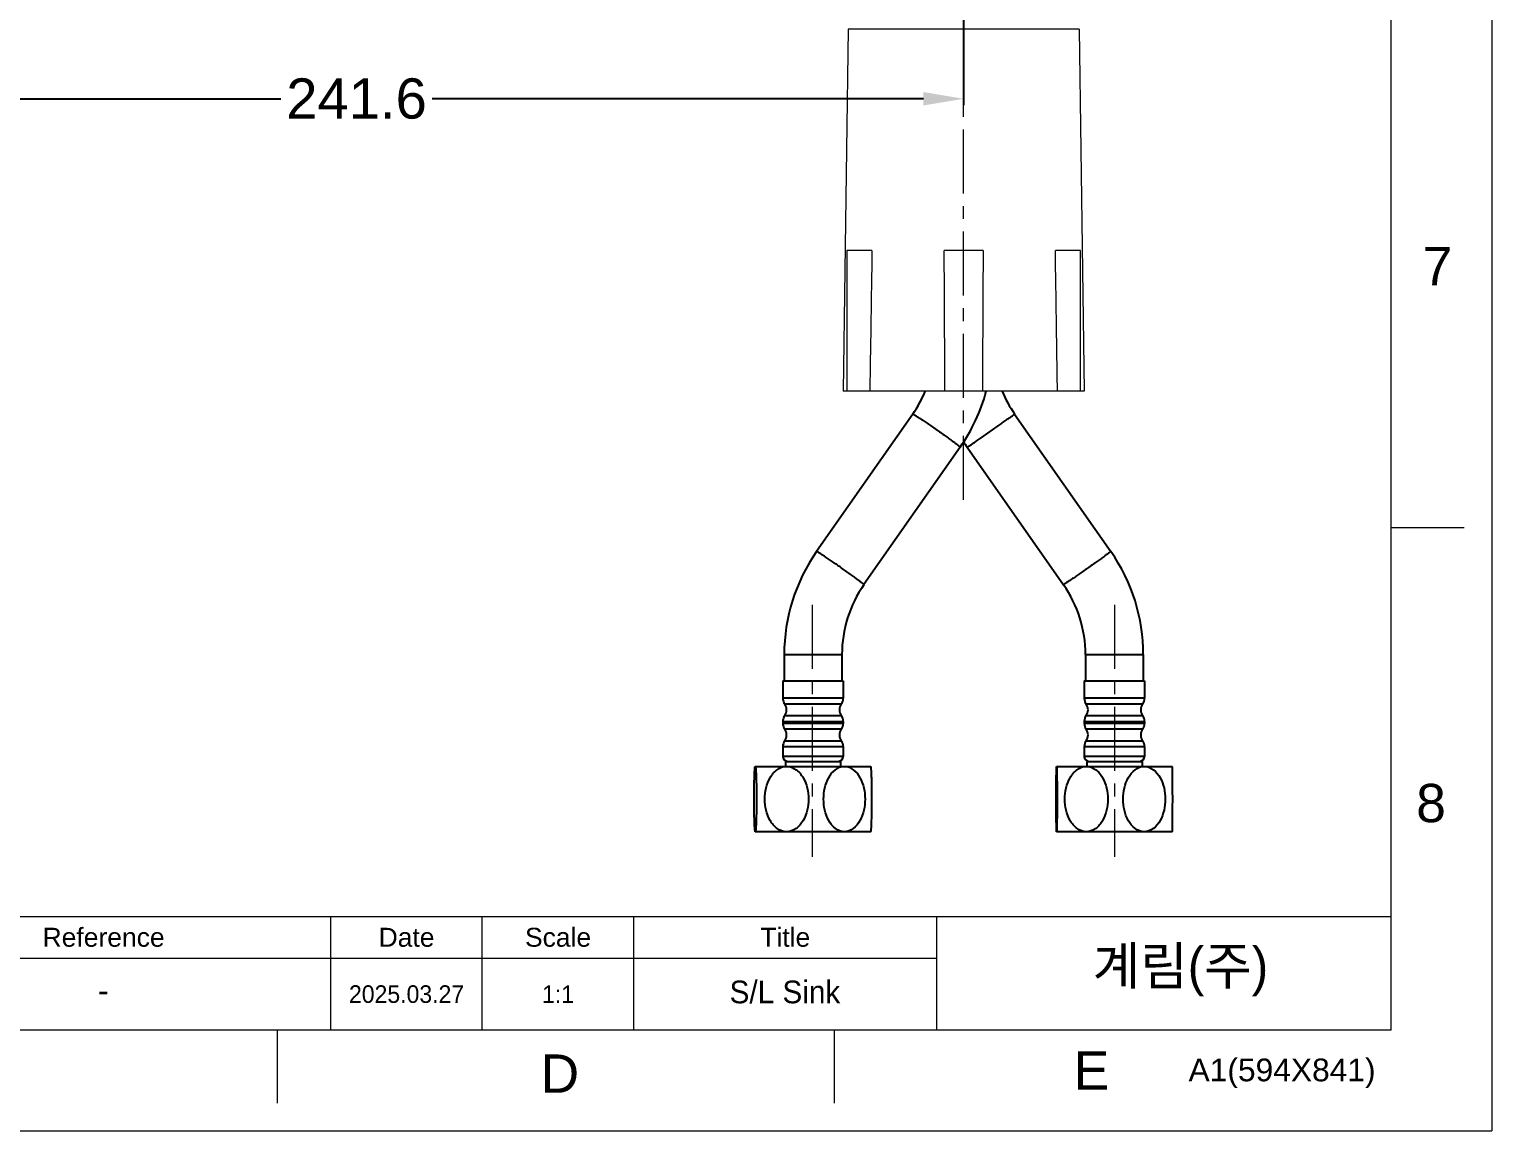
# Model space of a CAD drawing. Header units: millimetres. Extents: x 7606 to 8200, y 2765 to 3605.
# Drawn here: x 7909.5 to 8200.4, y 2765.1 to 2984.2 of the extents above; entities that cross this region are included whole.
import ezdxf

# ---------------------------------------------------------------- set-up
doc = ezdxf.new("R2010")
doc.units = ezdxf.units.MM
doc.linetypes.add('CENTERX2', pattern=[20.32, 12.7, -2.54, 2.54, -2.54])
doc.layers.get('0').update_dxf_attribs({"color": 3})
for name, color, linetype, lineweight in [('CENTER', 1, 'CENTERX2', 15), ('DIM_', 3, 'Continuous', 9), ('FORM', 7, 'Continuous', 13), ('TEXT', 2, 'Continuous', 13)]:
    doc.layers.add(name, color=color, linetype=linetype, lineweight=lineweight)
doc.styles.add('ARIAL', font='arial.ttf')
doc.styles.add('ROMANS', font='Gulim.ttf')
doc.styles.get("Standard").update_dxf_attribs({"font": 'arial.ttf'})
doc.dimstyles.new('사본(2) STANDARD', dxfattribs={"dimscale": 0, "dimtxt": 5, "dimasz": 5, "dimexe": 1.25, "dimexo": 0.625, "dimgap": 1.5, "dimtad": 3, "dimtih": 1, "dimtoh": 1, "dimdec": 1, "dimzin": 9, "dimdsep": 46, "dimtxsty": 'Standard', "dimcen": 2.5, "dimclrd": 3, "dimclre": 3, "dimclrt": 4, "dimadec": 0, "dimazin": 0, "dimtfac": 1, "dimtdec": 1, "dimtmove": 0, "dimatfit": 3, "dimfxl": 1.25, "dimtfill": 1, "dimtolj": 1, "dimtzin": 0, "dimarcsym": 0})

# ---------------------------------------------------------------- blocks, each defined once
blk = doc.blocks.new('*D13')
at = {"layer": 'DIM_', "color": 3, "lineweight": -2, "transparency": 16777216}
for p, q in [((7853.81, 3215.15), (7853.81, 2969.08)), ((8095.36, 3003.13), (8095.36, 2969.08)), ((7861.81, 2970.33), (7959.52, 2970.33)), ((8087.36, 2970.33), (7989.65, 2970.33))]:
    blk.add_line(p, q, dxfattribs=at)
at = {"layer": 'DIM_', "color": 3, "transparency": 16777216}
for points in [[(7861.81, 2971.67), (7861.81, 2969), (7853.81, 2970.33)], [(8087.36, 2971.67), (8087.36, 2969), (8095.36, 2970.33)]]:
    blk.add_solid(points, dxfattribs=at)
at = {"layer": 'DIM_', "color": 4, "transparency": 16777216, "insert": (7974.58, 2970.33), "char_height": 8, "attachment_point": 5, "bg_fill": 3, "box_fill_scale": 1.1, "bg_fill_color": 256, "bg_fill_true_color": 13158600, "bg_fill_transparency": 0}
blk.add_mtext('\\A1;241.6', dxfattribs=at)

msp = doc.modelspace()

# ---------------------------------------------------------------- linework, layer by layer
at = {"linetype": 'Continuous', "lineweight": 18, "extrusion": (0, 1, 0)}
for p, q in [((8072.36, 2984.16), (8071.36, 2912.16)), ((8118.36, 2984.16), (8072.36, 2984.16)), ((8111.11, 2984.16), (8111.11, 2984.28)), ((8118.36, 2984.16), (8119.36, 2912.16)), ((8072.09, 2940.16), (8072.09, 2912.16)), ((8077.12, 2940.16), (8072.09, 2940.16)), ((8099.22, 2940.16), (8091.5, 2940.16)), ((8118.63, 2940.16), (8113.6, 2940.16)), ((8118.63, 2912.16), (8118.63, 2940.16))]:
    msp.add_line(p, q, dxfattribs=at)
at = {"color": 3, "linetype": 'Continuous', "lineweight": 18, "extrusion": (0, 1, 0)}
for p, q in [((8072.09, 2912.16), (8071.36, 2912.16)), ((8076.69, 2912.16), (8072.09, 2912.16)), ((8091.64, 2912.16), (8076.69, 2912.16)), ((8099.08, 2912.16), (8091.64, 2912.16)), ((8114.03, 2912.16), (8099.08, 2912.16)), ((8118.63, 2912.16), (8114.03, 2912.16)), ((8119.36, 2912.16), (8118.63, 2912.16))]:
    msp.add_line(p, q, dxfattribs=at)
at = {"color": 3, "linetype": 'Continuous'}
for p, q in [((8085.23, 2907.63), (8066.1, 2880.28)), ((8085.23, 2907.63), (8085.23, 2907.63)), ((8105.49, 2907.63), (8124.64, 2880.28)), ((8094.65, 2901.03), (8075.52, 2873.69)), ((8096.07, 2901.03), (8096.07, 2901.03)), ((8096.07, 2901.03), (8115.22, 2873.68)), ((8066.11, 2880.28), (8066.1, 2880.28)), ((8115.22, 2873.68), (8115.22, 2873.68)), ((8059.64, 2859.77), (8071.14, 2859.77)), ((8059.64, 2859.77), (8059.64, 2854.54)), ((8071.14, 2859.77), (8071.14, 2854.54)), ((8119.6, 2859.77), (8131.1, 2859.77)), ((8119.6, 2859.77), (8119.6, 2854.54)), ((8131.1, 2859.77), (8131.1, 2854.54)), ((8059.39, 2854.54), (8071.39, 2854.54)), ((8059.39, 2854.54), (8059.39, 2851.1)), ((8071.39, 2854.54), (8071.39, 2851.1)), ((8119.35, 2854.54), (8131.35, 2854.54)), ((8119.35, 2854.54), (8119.35, 2851.1)), ((8131.35, 2854.54), (8131.35, 2851.1)), ((8071.39, 2851.1), (8059.39, 2851.1)), ((8071.02, 2849.93), (8059.77, 2849.93)), ((8131.35, 2851.1), (8119.35, 2851.1)), ((8130.98, 2849.93), (8119.73, 2849.93)), ((8059.39, 2846.48), (8071.39, 2846.48)), ((8059.39, 2846.48), (8059.39, 2846.1)), ((8071.39, 2846.1), (8059.39, 2846.1)), ((8059.77, 2847.64), (8071.02, 2847.64)), ((8071.39, 2846.48), (8071.39, 2846.1)), ((8119.35, 2846.48), (8131.35, 2846.48)), ((8119.35, 2846.48), (8119.35, 2846.1)), ((8131.35, 2846.1), (8119.35, 2846.1)), ((8119.73, 2847.64), (8130.98, 2847.64)), ((8131.35, 2846.48), (8131.35, 2846.1)), ((8071.02, 2844.93), (8059.77, 2844.93)), ((8059.77, 2842.64), (8071.02, 2842.64)), ((8130.98, 2844.93), (8119.73, 2844.93)), ((8119.73, 2842.64), (8130.98, 2842.64)), ((8059.39, 2841.48), (8071.39, 2841.48)), ((8059.39, 2841.48), (8059.39, 2839.54)), ((8071.39, 2841.48), (8071.39, 2839.54)), ((8119.35, 2841.48), (8131.35, 2841.48)), ((8119.35, 2841.48), (8119.35, 2839.54)), ((8131.35, 2841.48), (8131.35, 2839.54)), ((8053.87, 2837.46), (8053.89, 2837.54)), ((8053.88, 2837.49), (8053.91, 2837.54)), ((8053.89, 2837.54), (8076.89, 2837.54)), ((8071.39, 2839.54), (8059.39, 2839.54)), ((8059.89, 2838.54), (8070.89, 2838.54)), ((8059.89, 2838.54), (8059.89, 2837.54)), ((8070.89, 2838.54), (8070.89, 2837.54)), ((8076.92, 2837.46), (8076.89, 2837.54)), ((8113.85, 2837.54), (8136.85, 2837.54)), ((8113.85, 2837.51), (8113.85, 2837.54)), ((8113.85, 2837.53), (8113.86, 2837.54)), ((8131.35, 2839.54), (8119.35, 2839.54)), ((8119.85, 2838.54), (8130.85, 2838.54)), ((8119.85, 2838.54), (8119.85, 2837.54)), ((8130.85, 2838.54), (8130.85, 2837.54)), ((8136.86, 2837.51), (8136.85, 2837.54)), ((8053.88, 2824.58), (8053.86, 2824.67)), ((8053.89, 2824.54), (8053.87, 2824.61)), ((8053.91, 2824.54), (8053.88, 2824.58)), ((8076.89, 2824.54), (8053.89, 2824.54)), ((8076.89, 2824.54), (8076.92, 2824.61)), ((8076.91, 2824.58), (8076.93, 2824.67)), ((8113.85, 2824.54), (8113.85, 2824.56)), ((8136.85, 2824.54), (8113.85, 2824.54)), ((8113.86, 2824.54), (8113.85, 2824.54)), ((8113.86, 2824.54), (8113.86, 2824.54)), ((8136.85, 2824.54), (8136.86, 2824.56))]:
    msp.add_line(p, q, dxfattribs=at)
for centre, radius, start, end in [((8065.29, 2921.56), 24.33, 325.0497, 337.2577), ((8065.1, 2921.64), 36.03, 325.1059, 344.7401), ((8125.42, 2921.57), 24.32, 202.769, 214.9788), ((8125.32, 2921.51), 35.7, 212.7536, 214.9951), ((8095.42, 2859.78), 35.77, 145.0354, 180.0023), ((8095.35, 2859.77), 35.75, 359.9997, 34.9955), ((8095.42, 2859.78), 24.27, 145.0371, 180.0034), ((8095.35, 2859.77), 24.25, 359.9996, 34.9953), ((8061.39, 2851.1), 2, 180, 215.6591), ((8058.14, 2848.77), 2, 0.59, 35.6591), ((8058.14, 2848.81), 2, 324.3409, 359.41), ((8072.64, 2848.77), 2, 144.3409, 179.41), ((8072.64, 2848.81), 2, 180.59, 215.6591), ((8069.39, 2851.1), 2, 324.3409, 0), ((8121.35, 2851.1), 2, 180, 215.6591), ((8118.1, 2848.77), 2, 0.59, 35.6591), ((8118.1, 2848.81), 2, 324.3409, 359.41), ((8132.6, 2848.77), 2, 144.3409, 179.41), ((8132.6, 2848.81), 2, 180.59, 215.6591), ((8129.35, 2851.1), 2, 324.3409, 0), ((8061.39, 2846.48), 2, 144.3409, 180), ((8061.39, 2846.1), 2, 180, 215.6591), ((8069.39, 2846.48), 2, 0, 35.6591), ((8069.39, 2846.1), 2, 324.3409, 0), ((8121.35, 2846.48), 2, 144.3409, 180), ((8121.35, 2846.1), 2, 180, 215.6591), ((8129.35, 2846.48), 2, 0, 35.6591), ((8129.35, 2846.1), 2, 324.3409, 0), ((8061.39, 2841.48), 2, 144.3409, 180), ((8058.14, 2843.77), 2, 0.59, 35.6591), ((8058.14, 2843.81), 2, 324.3409, 359.41), ((8072.64, 2843.77), 2, 144.3409, 179.41), ((8072.64, 2843.81), 2, 180.59, 215.6591), ((8069.39, 2841.48), 2, 0, 35.6591), ((8121.35, 2841.48), 2, 144.3409, 180), ((8118.1, 2843.77), 2, 0.59, 35.6591), ((8118.1, 2843.81), 2, 324.3409, 359.41), ((8132.6, 2843.77), 2, 144.3409, 179.41), ((8132.6, 2843.81), 2, 180.59, 215.6591), ((8129.35, 2841.48), 2, 0, 35.6591), ((8060.39, 2839.54), 1, 180, 270), ((8070.39, 2839.54), 1, 270, 0), ((8120.35, 2839.54), 1, 180, 270), ((8130.35, 2839.54), 1, 270, 0)]:
    msp.add_arc(centre, radius, start, end, dxfattribs=at)
at = {"linetype": 'Continuous', "lineweight": 18}
for points in [[(8077.12, 2940.16), (8077.07, 2936.82), (8076.97, 2930.29), (8076.83, 2920.99), (8076.73, 2915.05), (8076.69, 2912.16)], [(8091.64, 2912.16), (8091.62, 2915.05), (8091.59, 2920.99), (8091.54, 2930.29), (8091.51, 2936.82), (8091.5, 2940.16)], [(8099.22, 2940.16), (8099.21, 2936.82), (8099.18, 2930.29), (8099.13, 2920.99), (8099.1, 2915.05), (8099.08, 2912.16)], [(8114.03, 2912.16), (8113.98, 2915.05), (8113.89, 2920.99), (8113.75, 2930.29), (8113.65, 2936.82), (8113.6, 2940.16)]]:
    msp.add_open_spline(points, degree=3, dxfattribs=at)
at = {"color": 3, "linetype": 'Continuous'}
for points, knots in [([(8085.23, 2907.63), (8085.29, 2907.63), (8085.44, 2907.52), (8085.75, 2907.36), (8086.21, 2907.05), (8086.82, 2906.66), (8087.54, 2906.18), (8088.66, 2905.42), (8090.12, 2904.4), (8091.57, 2903.38), (8092.65, 2902.6), (8093.33, 2902.1), (8093.88, 2901.69), (8094.25, 2901.4), (8094.46, 2901.22), (8094.57, 2901.13), (8094.62, 2901.08), (8094.66, 2901.04), (8094.65, 2901.03)], [0, 0, 0, 0, 0.013451, 0.044946, 0.093417, 0.157085, 0.233575, 0.320022, 0.5096, 0.697706, 0.782366, 0.856447, 0.917174, 0.962294, 0.978458, 0.990152, 0.997288, 1, 1, 1, 1]), ([(8096.07, 2901.03), (8096.09, 2901.03), (8096.12, 2901.06), (8096.2, 2901.1), (8096.32, 2901.18), (8096.56, 2901.34), (8096.97, 2901.62), (8097.55, 2902.02), (8098.26, 2902.51), (8099.38, 2903.28), (8100.56, 2904.1), (8101.75, 2904.94), (8102.62, 2905.55), (8103.41, 2906.11), (8104.11, 2906.61), (8104.61, 2906.97), (8104.94, 2907.21), (8105.14, 2907.35), (8105.28, 2907.46), (8105.41, 2907.54), (8105.45, 2907.59), (8105.5, 2907.62), (8105.49, 2907.63)], [0, 0, 0, 0, 0.003119, 0.010951, 0.023443, 0.040487, 0.087508, 0.150234, 0.226282, 0.312749, 0.503504, 0.600531, 0.693726, 0.779546, 0.854721, 0.916383, 0.941397, 0.962192, 0.978586, 0.99041, 0.997558, 1, 1, 1, 1]), ([(8075.52, 2873.69), (8075.53, 2873.7), (8075.49, 2873.73), (8075.45, 2873.78), (8075.34, 2873.88), (8075.13, 2874.05), (8074.75, 2874.34), (8074.2, 2874.75), (8073.52, 2875.25), (8072.44, 2876.03), (8071, 2877.05), (8069.53, 2878.07), (8068.41, 2878.83), (8067.69, 2879.31), (8067.08, 2879.7), (8066.62, 2880.01), (8066.31, 2880.17), (8066.16, 2880.28), (8066.11, 2880.28)], [0, 0, 0, 0, 0.002712, 0.009848, 0.021542, 0.037706, 0.082826, 0.143553, 0.217634, 0.302294, 0.4904, 0.679978, 0.766425, 0.842915, 0.906583, 0.955054, 0.986549, 1, 1, 1, 1]), ([(8124.64, 2880.28), (8124.64, 2880.27), (8124.59, 2880.25), (8124.55, 2880.2), (8124.43, 2880.11), (8124.28, 2880), (8124.09, 2879.86), (8123.76, 2879.62), (8123.25, 2879.26), (8122.56, 2878.76), (8121.76, 2878.2), (8120.9, 2877.59), (8119.7, 2876.75), (8118.52, 2875.93), (8117.41, 2875.16), (8116.7, 2874.67), (8116.11, 2874.27), (8115.71, 2874), (8115.46, 2873.84), (8115.34, 2873.75), (8115.27, 2873.71), (8115.23, 2873.68), (8115.22, 2873.68)], [0, 0, 0, 0, 0.002442, 0.00959, 0.021414, 0.037808, 0.058603, 0.083617, 0.145279, 0.220454, 0.306274, 0.399469, 0.496496, 0.687251, 0.773718, 0.849766, 0.912492, 0.959513, 0.976557, 0.989049, 0.996881, 1, 1, 1, 1]), ([(8053.67, 2831.04), (8053.67, 2831.73), (8053.68, 2833.07), (8053.71, 2834.7), (8053.75, 2835.87), (8053.78, 2836.58), (8053.82, 2837.11), (8053.85, 2837.4), (8053.88, 2837.49)], [0, 0, 0, 0, 0.322331, 0.622349, 0.75464, 0.867435, 0.952423, 1, 1, 1, 1]), ([(8053.91, 2837.54), (8053.92, 2837.54), (8053.94, 2837.46), (8053.97, 2837.35), (8053.99, 2837.14), (8054.02, 2836.74), (8054.06, 2836.12), (8054.09, 2835.26), (8054.11, 2834.29), (8054.14, 2832.87), (8054.15, 2831.78), (8054.15, 2831.04)], [0, 0, 0, 0, 0.007871, 0.027864, 0.059633, 0.101809, 0.211483, 0.346022, 0.49724, 0.659362, 1, 1, 1, 1]), ([(8055.78, 2831.04), (8055.78, 2831.78), (8055.95, 2833.27), (8056.74, 2835.33), (8058.09, 2837), (8059.47, 2837.54), (8060.13, 2837.54)], [0, 0, 0, 0, 0.261751, 0.519044, 0.76646, 1, 1, 1, 1]), ([(8060.13, 2837.54), (8060.8, 2837.54), (8062.18, 2837), (8063.53, 2835.33), (8064.32, 2833.27), (8064.49, 2831.78), (8064.49, 2831.04)], [0, 0, 0, 0, 0.233538, 0.480949, 0.738254, 1, 1, 1, 1]), ([(8067.5, 2831.04), (8067.5, 2831.78), (8067.66, 2833.26), (8068.41, 2835.31), (8069.67, 2836.99), (8070.99, 2837.54), (8071.62, 2837.54)], [0, 0, 0, 0, 0.266679, 0.527096, 0.773472, 1, 1, 1, 1]), ([(8071.62, 2837.54), (8072.25, 2837.54), (8073.58, 2836.99), (8074.83, 2835.31), (8075.58, 2833.26), (8075.74, 2831.78), (8075.74, 2831.04)], [0, 0, 0, 0, 0.226526, 0.472897, 0.733327, 1, 1, 1, 1]), ([(8077.12, 2831.04), (8077.12, 2831.73), (8077.11, 2833.07), (8077.08, 2834.7), (8077.04, 2835.87), (8077.01, 2836.58), (8076.96, 2837.11), (8076.94, 2837.4), (8076.91, 2837.49)], [0, 0, 0, 0, 0.322332, 0.622335, 0.754608, 0.867416, 0.952425, 1, 1, 1, 1]), ([(8113.77, 2831.04), (8113.77, 2831.76), (8113.77, 2833.15), (8113.78, 2834.84), (8113.8, 2836.03), (8113.81, 2836.73), (8113.84, 2837.21), (8113.83, 2837.46), (8113.85, 2837.53)], [0, 0, 0, 0, 0.334228, 0.64295, 0.776785, 0.88773, 0.96576, 1, 1, 1, 1]), ([(8113.86, 2837.54), (8113.87, 2837.54), (8113.86, 2837.47), (8113.87, 2837.44), (8113.87, 2837.41)], [0, 0, 0, 0, 0.259118, 1, 1, 1, 1]), ([(8113.87, 2837.41), (8113.89, 2837.08), (8113.91, 2836.24), (8113.94, 2834.12), (8113.94, 2832.32), (8113.94, 2831.04)], [0, 0, 0, 0, 0.151609, 0.397007, 1, 1, 1, 1]), ([(8115.49, 2831.04), (8115.49, 2831.78), (8115.66, 2833.26), (8116.44, 2835.32), (8117.76, 2837), (8119.12, 2837.54), (8119.78, 2837.54)], [0, 0, 0, 0, 0.263235, 0.521463, 0.768557, 1, 1, 1, 1]), ([(8119.78, 2837.54), (8120.43, 2837.54), (8121.79, 2837), (8123.11, 2835.32), (8123.89, 2833.26), (8124.06, 2831.78), (8124.06, 2831.04)], [0, 0, 0, 0, 0.23144, 0.47853, 0.73677, 1, 1, 1, 1]), ([(8127.08, 2831.04), (8127.08, 2831.78), (8127.24, 2833.26), (8128, 2835.31), (8129.29, 2836.99), (8130.63, 2837.54), (8131.28, 2837.54)], [0, 0, 0, 0, 0.264991, 0.524332, 0.771055, 1, 1, 1, 1]), ([(8131.28, 2837.54), (8131.92, 2837.54), (8133.26, 2836.99), (8134.55, 2835.31), (8135.31, 2833.26), (8135.47, 2831.78), (8135.47, 2831.04)], [0, 0, 0, 0, 0.228943, 0.475661, 0.735015, 1, 1, 1, 1]), ([(8136.94, 2831.04), (8136.94, 2831.76), (8136.93, 2833.15), (8136.92, 2834.84), (8136.9, 2836.03), (8136.9, 2836.73), (8136.87, 2837.21), (8136.88, 2837.46), (8136.86, 2837.53)], [0, 0, 0, 0, 0.334221, 0.642962, 0.776808, 0.887735, 0.965746, 1, 1, 1, 1]), ([(8053.86, 2824.67), (8053.8, 2824.99), (8053.77, 2825.84), (8053.71, 2827.3), (8053.68, 2829.1), (8053.67, 2830.38), (8053.67, 2831.04)], [0, 0, 0, 0, 0.1523, 0.397666, 0.689244, 1, 1, 1, 1]), ([(8054.15, 2831.04), (8054.15, 2830.3), (8054.14, 2829.21), (8054.11, 2827.79), (8054.09, 2826.81), (8054.06, 2825.96), (8054.02, 2825.33), (8053.99, 2824.94), (8053.97, 2824.73), (8053.94, 2824.62), (8053.92, 2824.54), (8053.91, 2824.54)], [0, 0, 0, 0, 0.340622, 0.502732, 0.653984, 0.788531, 0.898189, 0.940354, 0.972118, 0.992123, 1, 1, 1, 1]), ([(8060.13, 2824.54), (8059.47, 2824.54), (8058.09, 2825.07), (8056.74, 2826.75), (8055.95, 2828.81), (8055.78, 2830.29), (8055.78, 2831.04)], [0, 0, 0, 0, 0.233538, 0.480949, 0.738254, 1, 1, 1, 1]), ([(8064.49, 2831.04), (8064.49, 2830.29), (8064.32, 2828.81), (8063.53, 2826.75), (8062.18, 2825.07), (8060.8, 2824.54), (8060.13, 2824.54)], [0, 0, 0, 0, 0.261751, 0.519044, 0.76646, 1, 1, 1, 1]), ([(8071.62, 2824.54), (8070.99, 2824.54), (8069.67, 2825.09), (8068.41, 2826.77), (8067.66, 2828.81), (8067.5, 2830.29), (8067.5, 2831.04)], [0, 0, 0, 0, 0.226526, 0.472897, 0.733327, 1, 1, 1, 1]), ([(8075.74, 2831.04), (8075.74, 2830.29), (8075.58, 2828.81), (8074.83, 2826.77), (8073.58, 2825.09), (8072.25, 2824.54), (8071.62, 2824.54)], [0, 0, 0, 0, 0.266679, 0.527096, 0.773472, 1, 1, 1, 1]), ([(8076.93, 2824.67), (8076.98, 2824.99), (8077.02, 2825.83), (8077.08, 2827.29), (8077.11, 2829.1), (8077.12, 2830.38), (8077.12, 2831.04)], [0, 0, 0, 0, 0.152063, 0.397445, 0.689118, 1, 1, 1, 1]), ([(8113.85, 2824.54), (8113.83, 2824.61), (8113.84, 2824.86), (8113.81, 2825.34), (8113.8, 2826.04), (8113.78, 2827.24), (8113.77, 2828.92), (8113.77, 2830.31), (8113.77, 2831.04)], [0, 0, 0, 0, 0.034276, 0.1123, 0.223229, 0.35707, 0.665796, 1, 1, 1, 1]), ([(8113.94, 2831.04), (8113.94, 2830.31), (8113.94, 2828.92), (8113.93, 2827.23), (8113.91, 2826.04), (8113.9, 2825.33), (8113.87, 2824.86), (8113.88, 2824.61), (8113.86, 2824.54)], [0, 0, 0, 0, 0.334723, 0.643806, 0.777705, 0.888568, 0.966303, 1, 1, 1, 1]), ([(8119.78, 2824.54), (8119.12, 2824.54), (8117.76, 2825.08), (8116.44, 2826.75), (8115.66, 2828.81), (8115.49, 2830.29), (8115.49, 2831.04)], [0, 0, 0, 0, 0.23144, 0.47853, 0.73677, 1, 1, 1, 1]), ([(8124.06, 2831.04), (8124.06, 2830.29), (8123.89, 2828.81), (8123.11, 2826.75), (8121.79, 2825.08), (8120.43, 2824.54), (8119.78, 2824.54)], [0, 0, 0, 0, 0.263235, 0.521463, 0.768557, 1, 1, 1, 1]), ([(8131.28, 2824.54), (8130.63, 2824.54), (8129.29, 2825.08), (8128, 2826.76), (8127.24, 2828.81), (8127.08, 2830.29), (8127.08, 2831.04)], [0, 0, 0, 0, 0.228943, 0.475661, 0.735015, 1, 1, 1, 1]), ([(8135.47, 2831.04), (8135.47, 2830.29), (8135.31, 2828.81), (8134.55, 2826.76), (8133.26, 2825.08), (8131.92, 2824.54), (8131.28, 2824.54)], [0, 0, 0, 0, 0.264991, 0.524332, 0.771055, 1, 1, 1, 1]), ([(8136.86, 2824.54), (8136.88, 2824.61), (8136.87, 2824.86), (8136.9, 2825.34), (8136.9, 2826.04), (8136.92, 2827.24), (8136.93, 2828.92), (8136.94, 2830.31), (8136.94, 2831.04)], [0, 0, 0, 0, 0.03426, 0.112302, 0.223248, 0.35708, 0.665787, 1, 1, 1, 1])]:
    msp.add_open_spline(points, degree=3, knots=knots, dxfattribs=at)
at = {"layer": 'CENTER', "extrusion": (0, 1, 0)}
msp.add_line((8095.36, 2890.56), (8095.36, 3283.96), dxfattribs=at)
at = {"layer": 'CENTER'}
for p, q in [((8065.19, 2869.68), (8065.19, 2819.54)), ((8125.35, 2869.68), (8125.35, 2819.54))]:
    msp.add_line(p, q, dxfattribs=at)
at = {"layer": 'FORM', "color": 7, "linetype": 'Continuous'}
for p, q in [((8200.42, 3605.07), (8200.42, 2765.08)), ((8180.42, 2785.08), (8180.42, 3585.07)), ((8180.42, 2885.07), (8194.95, 2885.07)), ((7958.82, 2785.07), (7958.82, 2770.54)), ((8069.62, 2785.07), (8069.62, 2770.54)), ((7606.42, 2765.08), (8200.42, 2765.08))]:
    msp.add_line(p, q, dxfattribs=at)
at = {"layer": 'FORM'}
for p, q in [((7772.83, 2807.68), (8180.42, 2807.68)), ((7969.46, 2785.08), (7969.46, 2807.68)), ((7969.46, 2785.08), (7969.46, 2807.68)), ((7969.46, 2785.08), (7969.46, 2807.68)), ((7999.6, 2785.08), (7999.6, 2807.68)), ((8029.74, 2785.08), (8029.74, 2807.68)), ((8090.01, 2785.08), (8090.01, 2807.68)), ((7737.42, 2799.39), (8090.01, 2799.39))]:
    msp.add_line(p, q, dxfattribs=at)
at = {"layer": 'FORM', "linetype": 'Continuous'}
msp.add_line((8180.42, 2785.08), (7626.42, 2785.08), dxfattribs=at)

# ---------------------------------------------------------------- texts
at = {"layer": 'FORM', "char_height": 7.62, "attachment_point": 5}
for s, width, insert in [('7', 50, (8189.62, 2937.06)), ('8', 50, (8188.34, 2830.2)), ('D', 10, (8015.02, 2776.44)), ('E', 10, (8120.81, 2777.07))]:
    msp.add_mtext_dynamic_manual_height_columns(s, width=width, gutter_width=12.5, heights=[0], dxfattribs=dict(at, insert=insert))
at = {"layer": 'TEXT', "style": 'ARIAL'}
msp.add_text('A1(594X841)', height=4.5204, dxfattribs=at).set_placement((8140.1, 2774.91))
at = {"layer": 'TEXT', "char_height": 3.767, "attachment_point": 5}
for s, width, insert in [('Reference', 90.4082, (7924.26, 2803.53)), ('Date', 30.1361, (7984.53, 2803.53)), ('Scale', 30.1361, (8014.67, 2803.53)), ('Title', 60.2721, (8059.87, 2803.53))]:
    msp.add_mtext_dynamic_manual_height_columns(s, width=width, gutter_width=18.84, heights=[0], dxfattribs=dict(at, insert=insert))
at = {"layer": 'TEXT', "linetype": 'CENTERX2', "insert": (8138.49, 2796.74), "char_height": 7.534, "attachment_point": 5, "style": 'ROMANS'}
msp.add_mtext_dynamic_manual_height_columns('{\\fHYGothic-Medium|b0|i0|c129|p18;계림(주)}', width=90.4082, gutter_width=18.84, heights=[0], dxfattribs=at)
at = {"layer": 'TEXT', "attachment_point": 5}
for s, width, insert, char_height, style in [('2025.03.27', 30.1361, (7984.53, 2792.23), 3.5, 'ROMANS'), ('1:1', 30.1361, (8014.67, 2792.23), 3.5, 'ROMANS'), ('S/L Sink', 47.9371, (8059.8, 2792.65), 4.52, 'ROMANS'), ('-', 35.4099, (7924.2, 2792.99), 4.52, 'ARIAL')]:
    msp.add_mtext_dynamic_manual_height_columns(s, width=width, gutter_width=18.84, heights=[0], dxfattribs=dict(at, insert=insert, char_height=char_height, style=style))

# ---------------------------------------------------------------- next in the draw order: dimensions: what is measured, and where the dimension line sits
at = {"layer": 'DIM_'}
dim = msp.add_linear_dim(base=(8095.3611, 2970.3349), p1=(7853.8062, 3215.7792), p2=(8095.3611, 3003.757), dimstyle='사본(2) STANDARD', override={"dimscale": 1, "dimtxt": 8, "dimasz": 8, "dimtad": 0}, dxfattribs=at)
dim.commit()
dim.dimension.update_dxf_attribs({"geometry": '*D13', "text_midpoint": (7974.5836, 2970.3349)})

doc.saveas('drawing.dxf')
